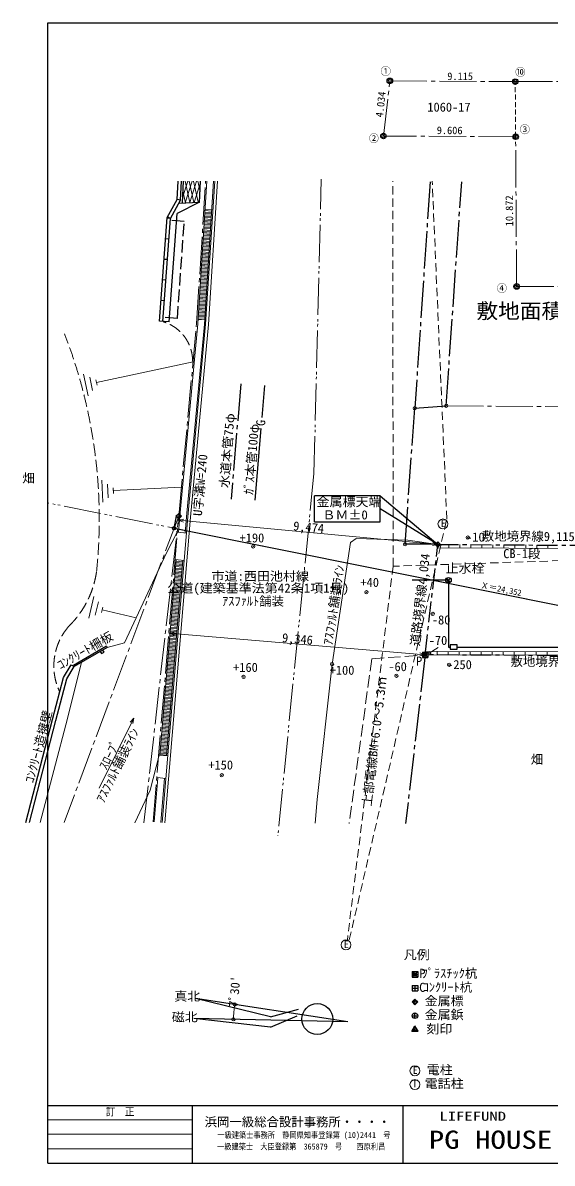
# Model space of a CAD drawing. Units: millimetres at full size, sheet at 1:150, with parts at 1:300. Extents: x -163003 to 39665, y -31756 to 660749.
# Drawn here: x -27340 to -8099, y -22268 to 19132 of the extents above; entities that cross this region are included whole.
import ezdxf
from ezdxf.enums import TextEntityAlignment as Align

# ---------------------------------------------------------------- set-up
doc = ezdxf.new("R2010")
doc.units = ezdxf.units.MM
doc.header["$LTSCALE"] = 150
doc.header["$PDMODE"] = 32
doc.header["$PDSIZE"] = 120
for name, pattern in [('CHAIN1', [8, 5, -1, 1, -1]), ('CHAIN2', [12, 9, -1, 1, -1]), ('DASHED1', [1.8, 1.2, -0.6]), ('DASHED2', [3, 2, -1]), ('DASHED3', [4, 3, -1]), ('DOUBLE_CHAIN2', [12.8, 9, -1, 0.6, -0.6, 0.6, -1])]:
    doc.linetypes.add(name, pattern=pattern)
for name, color, linetype, lineweight in [('2-0_補助線', 4, 'Continuous', 9), ('2-1_通り芯', 1, 'CHAIN1', 18), ('2-2', 7, 'Continuous', 25), ('2-4', 134, 'Continuous', 25), ('2-6', 4, 'Continuous', 9), ('2-7', 7, 'Continuous', 9), ('2-8', 1, 'Continuous', 18), ('2-A_文字・面積表', 7, 'Continuous', 25), ('2-C', 7, 'Continuous', 40), ('2-E_ソリッド図形', 1, 'Continuous', 18), ('2-F_寸法・方位', 7, 'Continuous', 25), ('C-1', 2, 'DOUBLE_CHAIN2', 9), ('C-9', 7, 'Continuous', 9), ('D-5', 7, 'Continuous', 25), ('F-0_図名（一般）', 7, 'Continuous', 25)]:
    doc.layers.add(name, color=color, linetype=linetype, lineweight=lineweight)
doc.layers.add('C-5', color=3, linetype='Continuous')
doc.layers.add('F-A', color=7, linetype='Continuous')
doc.styles.add('ＭＳ ゴシック', font='')
doc.styles.get('ＭＳ ゴシック').set_extended_font_data('MS Gothic')

msp = doc.modelspace()

# ---------------------------------------------------------------- linework, layer by layer
at = {"layer": '2-0_補助線', "color": 2, "linetype": 'CHAIN2'}
for p, q in [((-21022.7, 8213.5), (-20695.3, 13380.3)), ((-21674.5, 1221.9), (-21022.7, 8213.5)), ((-11952.1, 5230.5), (-3106.1, 5164.5)), ((-21674.5, 1221.9), (-25840.6, -9900.8)), ((-22938.4, -9909.3), (-21674.5, 1221.9)), ((-22606.7, -9875.5), (-21674.6, 1220.6)), ((-12261.1, 204.1), (-13449.2, 200.6))]:
    msp.add_line(p, q, dxfattribs=at)
at = {"layer": '2-0_補助線'}
for p, q in [((-20977.8, 8210.6), (-20650.2, 13380.3)), ((-20409.7, 13380.5), (-20738.5, 8191.2)), ((-20364.6, 13380.6), (-20693.6, 8187.7)), ((-20264.4, 13380.6), (-20593.9, 8179.9)), ((-20715.2, 12354.4), (-20475.7, 12339.2)), ((-20968.2, 8362.4), (-20728.6, 8347.2)), ((-21629.6, 1217.7), (-20977.9, 8209.3)), ((-21390.7, 1195.4), (-20738.5, 8191.2)), ((-21345.9, 1191.2), (-20693.6, 8187.7)), ((-21246.3, 1182), (-20593.9, 8179.9)), ((-22277.9, -9903.1), (-21345.7, 1193)), ((-22178.2, -9911.5), (-21246.1, 1184.6)), ((-21678.8, 632.2), (-21629.7, 1216.8)), ((-21439.9, 609.9), (-21390.6, 1196.7)), ((-22116.6, -111.3), (-21723.7, 635.9)), ((-21706.8, 634.6), (-21381.1, 605.1)), ((-22116.6, -111.3), (-23646.1, -3379)), ((-22358.1, -7454.1), (-21762.3, -361.8)), ((-22119.4, -7479.6), (-21523.3, -383.4)), ((-21807.2, -357.7), (-21478.5, -387.5)), ((-21766.5, -411.6), (-21527.5, -433.2)), ((-21800, -810.2), (-21561, -831.9)), ((-21795.8, -760.4), (-21556.8, -782)), ((-21791.6, -710.6), (-21552.6, -732.2)), ((-21787.4, -660.7), (-21548.4, -682.4)), ((-21783.3, -610.9), (-21544.2, -632.6)), ((-21779.1, -561.1), (-21540, -582.7)), ((-21774.9, -511.3), (-21535.9, -532.9)), ((-21770.7, -461.4), (-21531.7, -483.1)), ((-21833.5, -1208.8), (-21594.5, -1230.5)), ((-21829.3, -1159), (-21590.3, -1180.6)), ((-21825.1, -1109.2), (-21586.1, -1130.8)), ((-21820.9, -1059.3), (-21581.9, -1081)), ((-21816.7, -1009.5), (-21577.7, -1031.2)), ((-21812.6, -959.7), (-21573.5, -981.3)), ((-21808.4, -909.9), (-21569.3, -931.5)), ((-21804.2, -860), (-21565.2, -881.7)), ((-21867, -1607.4), (-21627.9, -1629.1)), ((-21862.8, -1557.6), (-21623.8, -1579.2)), ((-21858.6, -1507.8), (-21619.6, -1529.4)), ((-21854.4, -1457.9), (-21615.4, -1479.6)), ((-21850.2, -1408.1), (-21611.2, -1429.8)), ((-21846, -1358.3), (-21607, -1379.9)), ((-21841.9, -1308.5), (-21602.8, -1330.1)), ((-21837.7, -1258.6), (-21598.6, -1280.3)), ((-21904.6, -2055.8), (-21665.6, -2077.5)), ((-21900.5, -2006), (-21661.4, -2027.7)), ((-21896.3, -1956.2), (-21657.2, -1977.8)), ((-21892.1, -1906.4), (-21653.1, -1928)), ((-21887.9, -1856.5), (-21648.9, -1878.2)), ((-21883.7, -1806.7), (-21644.7, -1828.4)), ((-21879.5, -1756.9), (-21640.5, -1778.5)), ((-21875.3, -1707.1), (-21636.3, -1728.7)), ((-21871.2, -1657.2), (-21632.1, -1678.9)), ((-21938.1, -2454.5), (-21699.1, -2476.1)), ((-21933.9, -2404.6), (-21694.9, -2426.3)), ((-21929.8, -2354.8), (-21690.7, -2376.4)), ((-21925.6, -2305), (-21686.5, -2326.6)), ((-21921.4, -2255.2), (-21682.4, -2276.8)), ((-21917.2, -2205.3), (-21678.2, -2227)), ((-21913, -2155.5), (-21674, -2177.1)), ((-21908.8, -2105.7), (-21669.8, -2127.3)), ((-21971.6, -2853.1), (-21732.6, -2874.7)), ((-21967.4, -2803.2), (-21728.4, -2824.9)), ((-21963.2, -2753.4), (-21724.2, -2775.1)), ((-21959.1, -2703.6), (-21720, -2725.2)), ((-21954.9, -2653.8), (-21715.8, -2675.4)), ((-21950.7, -2603.9), (-21711.7, -2625.6)), ((-21946.5, -2554.1), (-21707.5, -2575.7)), ((-21942.3, -2504.3), (-21703.3, -2525.9)), ((-22009.3, -3301.5), (-21770.3, -3323.1)), ((-22005.1, -3251.7), (-21766.1, -3273.3)), ((-22000.9, -3201.8), (-21761.9, -3223.5)), ((-21996.7, -3152), (-21757.7, -3173.7)), ((-21992.5, -3102.2), (-21753.5, -3123.8)), ((-21988.4, -3052.4), (-21749.3, -3074)), ((-21984.2, -3002.5), (-21745.1, -3024.2)), ((-21980, -2952.7), (-21741, -2974.4)), ((-21975.8, -2902.9), (-21736.8, -2924.5)), ((-23646.1, -3379), (-24272.7, -3545.2)), ((-22042.8, -3700.1), (-21803.7, -3721.7)), ((-22038.6, -3650.3), (-21799.6, -3671.9)), ((-22034.4, -3600.4), (-21795.4, -3622.1)), ((-22030.2, -3550.6), (-21791.2, -3572.3)), ((-22026, -3500.8), (-21787, -3522.4)), ((-22021.8, -3451), (-21782.8, -3472.6)), ((-22017.7, -3401.1), (-21778.6, -3422.8)), ((-22013.5, -3351.3), (-21774.4, -3373)), ((-25202.5, -4083.8), (-25717.5, -6118.7)), ((-22076.3, -4098.7), (-21837.2, -4120.3)), ((-22072.1, -4048.9), (-21833, -4070.5)), ((-22067.9, -3999), (-21828.9, -4020.7)), ((-22063.7, -3949.2), (-21824.7, -3970.9)), ((-22059.5, -3899.4), (-21820.5, -3921)), ((-22055.3, -3849.6), (-21816.3, -3871.2)), ((-22051.1, -3799.7), (-21812.1, -3821.4)), ((-22047, -3749.9), (-21807.9, -3771.6)), ((-22113.9, -4547.1), (-21874.9, -4568.8)), ((-22109.7, -4497.3), (-21870.7, -4518.9)), ((-22105.6, -4447.5), (-21866.5, -4469.1)), ((-22101.4, -4397.6), (-21862.3, -4419.3)), ((-22097.2, -4347.8), (-21858.2, -4369.5)), ((-22093, -4298), (-21854, -4319.6)), ((-22088.8, -4248.2), (-21849.8, -4269.8)), ((-22084.6, -4198.3), (-21845.6, -4220)), ((-22080.4, -4148.5), (-21841.4, -4170.2)), ((-22147.4, -4945.7), (-21908.4, -4967.4)), ((-22143.2, -4895.9), (-21904.2, -4917.5)), ((-22139, -4846.1), (-21900, -4867.7)), ((-22134.9, -4796.3), (-21895.8, -4817.9)), ((-22130.7, -4746.4), (-21891.6, -4768.1)), ((-22126.5, -4696.6), (-21887.5, -4718.2)), ((-22122.3, -4646.8), (-21883.3, -4668.4)), ((-22118.1, -4597), (-21879.1, -4618.6)), ((-22180.9, -5344.3), (-21941.9, -5366)), ((-22176.7, -5294.5), (-21937.7, -5316.2)), ((-22172.5, -5244.7), (-21933.5, -5266.3)), ((-22168.3, -5194.9), (-21929.3, -5216.5)), ((-22164.2, -5145), (-21925.1, -5166.7)), ((-22160, -5095.2), (-21920.9, -5116.9)), ((-22155.8, -5045.4), (-21916.8, -5067)), ((-22151.6, -4995.6), (-21912.6, -5017.2)), ((-22218.6, -5792.8), (-21979.5, -5814.4)), ((-22214.4, -5742.9), (-21975.4, -5764.6)), ((-22210.2, -5693.1), (-21971.2, -5714.8)), ((-22206, -5643.3), (-21967, -5664.9)), ((-22201.8, -5593.5), (-21962.8, -5615.1)), ((-22197.6, -5543.6), (-21958.6, -5565.3)), ((-22193.5, -5493.8), (-21954.4, -5515.5)), ((-22189.3, -5444), (-21950.2, -5465.6)), ((-22185.1, -5394.2), (-21946.1, -5415.8)), ((-25717.5, -6118.7), (-26707.7, -9898.3)), ((-23303.6, -6106.1), (-23435.6, -6256.4)), ((-22252.1, -6191.4), (-22013, -6213)), ((-22247.9, -6141.5), (-22008.8, -6163.2)), ((-22243.7, -6091.7), (-22004.7, -6113.4)), ((-22239.5, -6041.9), (-22000.5, -6063.5)), ((-22235.3, -5992.1), (-21996.3, -6013.7)), ((-22231.1, -5942.2), (-21992.1, -5963.9)), ((-22226.9, -5892.4), (-21987.9, -5914.1)), ((-22222.8, -5842.6), (-21983.7, -5864.2)), ((-22285.5, -6590), (-22046.5, -6611.6)), ((-22281.4, -6540.1), (-22042.3, -6561.8)), ((-22277.2, -6490.3), (-22038.1, -6512)), ((-22273, -6440.5), (-22034, -6462.1)), ((-22268.8, -6390.7), (-22029.8, -6412.3)), ((-22264.6, -6340.8), (-22025.6, -6362.5)), ((-22260.4, -6291), (-22021.4, -6312.7)), ((-22256.2, -6241.2), (-22017.2, -6262.8)), ((-22319, -6988.6), (-22080, -7010.2)), ((-22314.8, -6938.8), (-22075.8, -6960.4)), ((-22310.7, -6888.9), (-22071.6, -6910.6)), ((-22306.5, -6839.1), (-22067.4, -6860.7)), ((-22302.3, -6789.3), (-22063.3, -6810.9)), ((-22298.1, -6739.5), (-22059.1, -6761.1)), ((-22293.9, -6689.6), (-22054.9, -6711.3)), ((-22289.7, -6639.8), (-22050.7, -6661.4)), ((-22387.5, -7451), (-22081.2, -7483.7)), ((-22356.7, -7437), (-22117.7, -7458.7)), ((-22352.5, -7387.2), (-22113.5, -7408.8)), ((-22348.3, -7337.4), (-22109.3, -7359)), ((-22344.1, -7287.5), (-22105.1, -7309.2)), ((-22340, -7237.7), (-22100.9, -7259.4)), ((-22335.8, -7187.9), (-22096.7, -7209.5)), ((-22331.6, -7138.1), (-22092.6, -7159.7)), ((-22327.4, -7088.2), (-22088.4, -7109.9)), ((-22323.2, -7038.4), (-22084.2, -7060)), ((-22561.9, -9879.3), (-22426.9, -8272.7)), ((-22461.5, -8269.8), (-22142.9, -8296.6)), ((-22322.7, -9899.4), (-22187.7, -8292.8)), ((-16709.3, -9927.5), (-16637.1, -9069.4))]:
    msp.add_line(p, q, dxfattribs=at)
at = {"layer": '2-0_補助線', "linetype": 'DASHED2'}
for p, q in [((-11928.9, 1116.9), (-12460.9, 13387.3)), ((-15473.8, -14162), (-11928.9, 1116.9)), ((-13880.7, -596.2), (-15545, -14181.5))]:
    msp.add_line(p, q, dxfattribs=at)
at = {"layer": '2-0_補助線', "color": 7, "linetype": 'CHAIN2', "lineweight": 25}
for p, q in [((-13449.2, 200.6), (-13093, 5139.5)), ((-12261.1, 204.1), (-13449.2, 200.6)), ((-12718.1, -3813.7), (-13427.8, -9937))]:
    msp.add_line(p, q, dxfattribs=at)
at = {"layer": '2-0_補助線', "color": 6, "linetype": 'CHAIN1', "lineweight": 25}
for p, q in [((-12718.1, -3813.7), (-12253.6, 193.7)), ((-3112.2, -3867.5), (-12718.1, -3813.7))]:
    msp.add_line(p, q, dxfattribs=at)
at = {"layer": '2-0_補助線', "linetype": 'DASHED3'}
for q in [(-15479.2, -9931.1), (-12718.1, -3813.7)]:
    msp.add_line((-14654.6, -3960.5), q, dxfattribs=at)
at = {"layer": '2-0_補助線', "linetype": 'DASHED2'}
msp.add_lwpolyline([(20976.9, 563.9), (-13880.7, -596.2), (-13893.1, 13386.1)], dxfattribs=at)
at = {"layer": '2-0_補助線', "color": 7, "linetype": 'CHAIN2', "lineweight": 25}
msp.add_lwpolyline([(-12537.2, 13358.1), (-13093, 5139.5), (-11952.1, 5230.5), (-11389.8, 13354.7)], dxfattribs=at)
at = {"layer": '2-0_補助線'}
for points in [[(-16637.1, -9069.4), (-16099.7, -4149.1), (-15431.9, 266.4), (-15222.4, 409.4), (-13344.5, 354.1), (-12253.6, 193.7)], [(-24561.1, -8653.2), (-23303.6, -6106.1), (-23342.7, -6302.2)], [(-23266.9, -9908.3), (-22707.3, -8731.3), (-22387.5, -7451)]]:
    msp.add_lwpolyline(points, dxfattribs=at)
at = {"layer": '2-0_補助線', "color": 6, "linetype": 'CHAIN1', "lineweight": 25}
msp.add_lwpolyline([(-12253.6, 193.7), (-3138.7, 142.6), (13131.6, 142.6)], dxfattribs=at)
at = {"layer": '2-0_補助線', "color": 2}
for p in [(-13093, 5139.5), (-11952.1, 5230.5), (-21674.5, 1221.9), (-13449.2, 200.6), (-12261.1, 204.1), (-12253.6, 193.7), (-12721.1, -3813.4), (-12718.1, -3813.7)]:
    msp.add_point(p, dxfattribs=at)
at = {"layer": '2-1_通り芯', "color": 4, "linetype": 'Continuous', "lineweight": 9}
for p, q in [((-21686.9, 1073.1), (-21489.8, 1106.7)), ((-21686.9, 1073.1), (-12253.6, 193.7)), ((-21686.9, 1073.1), (-21499.4, 1003.7)), ((-12253.6, 193.7), (-12450.8, 160.1)), ((-12253.6, 193.7), (-12441.2, 263.2)), ((-22031.7, -3031.3), (-21834.9, -2995.8)), ((-12718.1, -3813.7), (-22031.7, -3031.3)), ((-22031.7, -3031.3), (-21843.6, -3099)), ((-12718.1, -3813.7), (-12914.9, -3849.1)), ((-12718.1, -3813.7), (-12906.3, -3745.9))]:
    msp.add_line(p, q, dxfattribs=at)
at = {"layer": '2-2'}
for p, q in [((-21774.5, 1221.9), (-21674.5, 1321.9)), ((-21574.5, 1221.9), (-21674.5, 1321.9)), ((-21774.5, 1221.9), (-21674.5, 1121.9)), ((-21574.5, 1221.9), (-21674.5, 1121.9)), ((-12353.6, 193.7), (-12253.6, 293.7)), ((-12353.6, 193.7), (-12253.6, 93.7)), ((-12153.6, 193.7), (-12253.6, 293.7)), ((-12153.6, 193.7), (-12253.6, 93.7)), ((-12818.1, -3713.7), (-12618.1, -3713.7)), ((-12818.1, -3713.7), (-12818.1, -3913.7)), ((-12818.1, -3713.7), (-12618.1, -3913.7)), ((-12818.1, -3913.7), (-12618.1, -3713.7)), ((-12618.1, -3713.7), (-12618.1, -3913.7)), ((-12818.1, -3913.7), (-12618.1, -3913.7)), ((-13188.8, -15314.3), (-12988.8, -15314.3)), ((-13188.8, -15314.3), (-13188.8, -15514.3)), ((-13188.8, -15314.3), (-12988.8, -15514.3)), ((-13188.8, -15514.3), (-12988.8, -15314.3)), ((-12988.8, -15314.3), (-12988.8, -15514.3)), ((-13188.8, -15514.3), (-12988.8, -15514.3)), ((-13188.8, -15814.3), (-12988.8, -15814.3)), ((-13188.8, -15814.3), (-13188.8, -16014.3)), ((-13188.8, -15914.3), (-12988.8, -15914.3)), ((-13188.8, -16014.3), (-12988.8, -16014.3)), ((-13088.8, -15814.3), (-13088.8, -16014.3)), ((-12988.8, -15814.3), (-12988.8, -16014.3)), ((-13188.8, -16414.3), (-13088.8, -16314.3)), ((-13188.8, -16414.3), (-13088.8, -16514.3)), ((-12988.8, -16414.3), (-13088.8, -16314.3)), ((-12988.8, -16414.3), (-13088.8, -16514.3)), ((-13188.8, -16914.3), (-12988.8, -16914.3)), ((-13088.8, -17014.3), (-13088.8, -16814.3)), ((-13204.3, -17481), (-13088.8, -17281)), ((-12973.4, -17481), (-13088.8, -17281)), ((-13204.3, -17481), (-12973.4, -17481))]:
    msp.add_line(p, q, dxfattribs=at)
msp.add_circle((-13088.8, -16914.3), 100, dxfattribs=at)
for p in [(-13088.8, -15414.3), (-13088.8, -16414.3), (-13088.8, -17414.3)]:
    msp.add_point(p, dxfattribs=at)
at = {"layer": '2-4'}
for p, q in [((-11868.5, -1106), (-13194.8, -1106)), ((-11868.5, -1106), (-11868.5, -3529.6)), ((-11868.5, -3529.6), (-11803.4, -3529.6)), ((-11553.4, -3529.6), (10166.2, -3529.6))]:
    msp.add_line(p, q, dxfattribs=at)
msp.add_lwpolyline([(-11803.4, -3604.6), (-11553.4, -3604.6), (-11553.4, -3454.6), (-11803.4, -3454.6)], close=True, dxfattribs=at)
at = {"layer": '2-6', "color": 7, "linetype": 'CHAIN2', "lineweight": 25}
msp.add_line((-19417.3, 6022.4), (-19769.2, 1833.2), dxfattribs=at)
at = {"layer": '2-6', "color": 7, "lineweight": 25}
for p, q in [((-18638.1, 4800.7), (-18540.2, 5966.6)), ((-18890.3, 1798.1), (-18671.6, 4402.1))]:
    msp.add_line(p, q, dxfattribs=at)
at = {"layer": '2-7', "color": 2}
msp.add_line((-14405.2, 1964.5), (-16098.4, 1964.5), dxfattribs=at)
at = {"layer": '2-7', "lineweight": 25}
for p, q in [((-14355.2, 1014.7), (-14355.2, 1964.5)), ((-16740.8, 1014.7), (-14355.2, 1014.7))]:
    msp.add_line(p, q, dxfattribs=at)
at = {"layer": '2-7', "color": 4}
msp.add_line((-12576, -3751.6), (-12245.7, -3551.1), dxfattribs=at)
at = {"layer": '2-7', "lineweight": 25}
msp.add_lwpolyline([(-14355.2, 1964.5), (-12253.6, 193.7), (-14355.2, 1489.6)], dxfattribs=at)
at = {"layer": '2-7', "color": 5}
for p in [(-11170.4, 444.2), (-18964, 120.5), (-14850.1, -1539.6), (-12443, -2326.9), (-12576, -3751.6), (-16099.7, -4149.1), (-11845.6, -4175.5), (-19317.6, -4613), (-13759.7, -4573.2), (-20106.3, -8183.1)]:
    msp.add_point(p, dxfattribs=at)
at = {"layer": '2-8', "color": 7, "lineweight": 25}
for p, q in [((-21726, 12720.8), (-21692.8, 13379.4)), ((-21607.5, 12687.1), (-21572.6, 13379.5)), ((-21539.4, 12592.1), (-21499.6, 13379.6)), ((-20916.8, 12620.3), (-20878.5, 13380.1)), ((-21969.8, 12030.4), (-21607.5, 12687.1)), ((-20916.8, 12620.3), (-21735.3, 12208.8)), ((-21607.5, 12687.1), (-21726, 12720.8)), ((-21663, 12586.5), (-20916.8, 12620.3)), ((-22253.7, 8291.2), (-21969.8, 12030.4)), ((-21969.8, 12030.4), (-22089.4, 12039.5)), ((-21969.8, 12030.4), (-22074.8, 12088.4)), ((-22015, 8273), (-21735.3, 12208.8)), ((-22026.6, 11282.6), (-22146.2, 11291.6)), ((-22083.3, 10534.7), (-22203, 10543.8)), ((-22140.1, 9786.9), (-22259.8, 9795.9)), ((-22196.9, 9039), (-22316.6, 9048.1)), ((-22015, 8273), (-22373.4, 8300.2)), ((-11939.3, -1035.3), (-11797.8, -1176.6)), ((-11939.2, -1176.7), (-11797.9, -1035.2)), ((-24297.8, -3501.9), (-25498.9, -4197.7)), ((-24272.7, -3545.2), (-25473.8, -4241)), ((-24297.8, -3501.9), (-24272.7, -3545.2)), ((-25742.4, -4689.3), (-25473.8, -4241)), ((-25581.1, -4176.7), (-25473.8, -4241)), ((-25473.8, -4241), (-25498.9, -4197.7)), ((-26137.9, -6195.9), (-25742.4, -4689.3)), ((-27228.5, -9896.8), (-26258.9, -6164.3)), ((-27099.5, -9897.2), (-26137.9, -6195.9)), ((-15523.1, -17140.4), (-21057.1, -16283.3)), ((-18339, -16955.4), (-21057.1, -16283.3)), ((-18339, -16955.4), (-17319.4, -16676.9)), ((-18339, -17324.6), (-17364.5, -16915.4)), ((-15523.1, -17140.4), (-21121.6, -17012.9)), ((-18339, -17324.6), (-21121.6, -17012.9))]:
    msp.add_line(p, q, dxfattribs=at)
at = {"layer": '2-8', "color": 7, "linetype": 'DASHED3', "lineweight": 25}
msp.add_line((-21721.9, 8397.3), (-22242.7, 8436.8), dxfattribs=at)
at = {"layer": '2-8'}
for p, q in [((-12253.6, 193.7), (-12254.3, 73.7)), ((-11853.6, 191.5), (-11854.3, 71.5)), ((-11453.7, 189.2), (-11454.3, 69.2)), ((-11053.7, 187), (-11054.3, 67)), ((-10653.7, 184.8), (-10654.3, 64.8)), ((-10253.7, 182.5), (-10254.3, 62.5)), ((-9853.7, 180.3), (-9854.4, 60.3)), ((-9453.7, 178), (-9454.4, 58)), ((-9053.7, 175.8), (-9054.4, 55.8)), ((-8653.7, 173.5), (-8654.4, 53.5)), ((-8253.7, 171.3), (-8254.4, 51.3)), ((-12699.3, -3690.1), (-12699.7, -3810.1)), ((-12699.3, -3690.1), (-2957.8, -3719.7)), ((-12277.6, -3685.6), (-12278, -3811.4)), ((-11877.6, -3686.8), (-11878, -3812.6)), ((-11477.6, -3688), (-11478, -3813.8)), ((-11077.6, -3689.2), (-11078, -3815)), ((-10677.6, -3690.5), (-10678, -3816.2)), ((-10277.7, -3691.7), (-10278, -3817.5)), ((-9877.7, -3692.9), (-9878, -3818.7)), ((-9477.7, -3694.1), (-9478, -3819.9)), ((-9077.7, -3695.3), (-9078, -3821.1)), ((-8677.7, -3696.5), (-8678, -3822.3)), ((-8277.7, -3697.8), (-8278, -3823.5)), ((-12699.7, -3810.1), (-3075.7, -3839.4))]:
    msp.add_line(p, q, dxfattribs=at)
at = {"layer": '2-8', "color": 7, "lineweight": 25}
for points in [[(-22373.4, 8300.2), (-22087.4, 12065.5), (-21726, 12720.8)], [(-26258.9, -6164.3), (-25858.8, -4640.3), (-25581.1, -4176.7)]]:
    msp.add_lwpolyline(points, dxfattribs=at)
at = {"layer": '2-8', "color": 7, "linetype": 'DASHED3', "lineweight": 25}
msp.add_lwpolyline([(-21721.9, 8397.3), (-21471.6, 11920.5), (-21975.4, 11956.3)], dxfattribs=at)
at = {"layer": '2-8'}
msp.add_lwpolyline([(-12254.3, 73.7), (-7094.4, 44.8), (-7093.7, 164.8)], dxfattribs=at)
at = {"layer": '2-8', "color": 7, "lineweight": 25}
msp.add_lwpolyline([(-24432.1, -3637.5), (-24527.3, -3692.6), (-24482.1, -3770.5), (-24387, -3715.4)], close=True, dxfattribs=at)
at = {"layer": '2-8', "color": 2, "lineweight": 9}
for centre in [(-12070.7, 939), (-15594.9, -14341.6), (-13088.8, -18914.3), (-13088.8, -19414.3)]:
    msp.add_circle(centre, 180, dxfattribs=at)
at = {"layer": '2-8', "color": 7, "lineweight": 25}
for centre, radius in [((-11868.5, -1106), 100), ((-16638.1, -17035.2), 560)]:
    msp.add_circle(centre, radius, dxfattribs=at)
at = {"layer": '2-8', "color": 4, "linetype": 'DASHED3', "lineweight": 9}
for centre, radius, start, end in [((-22664.7, 6844.5), 1496.7, 0.05945, 73.26862), ((-43085.4, 1119), 18525.2, 354.1253, 21.26145), ((-28089.1, -296.8), 3465.1, 314.52797, 352.03271), ((-24024.6, -4218.9), 2186.2, 138.39064, 204.69206)]:
    msp.add_arc(centre, radius, start, end, dxfattribs=at)
at = {"layer": '2-8', "color": 4, "lineweight": 9}
msp.add_arc((-15523.1, -17140.4), 4162, 171.19596, 178.69596, dxfattribs=at)
at = {"layer": '2-8', "color": 2}
for p in [(-19636, -16503.4), (-19684, -17045.6)]:
    msp.add_point(p, dxfattribs=at)
at = {"layer": '2-A_文字・面積表'}
for p in [(-16740.8, 1014.7), (-14355.2, 1964.5)]:
    msp.add_line(p, (-16740.8, 1964.5), dxfattribs=at)
at = {"layer": '2-E_ソリッド図形'}
for p, q in [((-21529.6, 12785.5), (-21336.5, 13383.8)), ((-21500.4, 13364.4), (-21494, 13384.2)), ((-21273.8, 12604.1), (-21441.2, 13384.1)), ((-21432.8, 12596.9), (-21179, 13383.3)), ((-21121.9, 12611), (-21287.7, 13383.6)), ((-21272.9, 12604.2), (-21021.6, 13382.8)), ((-20970, 12617.9), (-21134.2, 13383.2)), ((-21112.9, 12611.4), (-20881, 13330)), ((-20897.8, 12996.6), (-20980.7, 13382.7)), ((-21425.8, 12597.3), (-21517.5, 13024.8)), ((-20953, 12618.6), (-20910.2, 12751.2)), ((-20497.4, 11997), (-20736.8, 12014)), ((-20494.2, 12046.9), (-20733.6, 12063.9)), ((-20491, 12096.8), (-20730.4, 12113.8)), ((-20487.9, 12146.7), (-20727.3, 12163.7)), ((-20484.7, 12196.6), (-20724.1, 12213.6)), ((-20481.6, 12246.5), (-20721, 12263.5)), ((-20478.4, 12296.4), (-20717.8, 12313.4)), ((-20522.7, 11597.8), (-20762.1, 11614.8)), ((-20519.5, 11647.7), (-20758.9, 11664.7)), ((-20516.3, 11697.6), (-20755.7, 11714.6)), ((-20513.2, 11747.5), (-20752.6, 11764.5)), ((-20510, 11797.4), (-20749.4, 11814.4)), ((-20506.9, 11847.3), (-20746.3, 11864.3)), ((-20503.7, 11897.2), (-20743.1, 11914.2)), ((-20500.5, 11947.1), (-20739.9, 11964.1)), ((-20548, 11198.5), (-20787.4, 11215.6)), ((-20544.8, 11248.4), (-20784.2, 11265.5)), ((-20541.6, 11298.3), (-20781, 11315.4)), ((-20538.5, 11348.2), (-20777.9, 11365.3)), ((-20535.3, 11398.1), (-20774.7, 11415.2)), ((-20532.1, 11448), (-20771.6, 11465.1)), ((-20529, 11498), (-20768.4, 11515)), ((-20525.8, 11547.9), (-20765.2, 11564.9)), ((-20576.4, 10749.4), (-20815.8, 10766.4)), ((-20573.3, 10799.3), (-20812.7, 10816.3)), ((-20570.1, 10849.2), (-20809.5, 10866.2)), ((-20566.9, 10899.1), (-20806.3, 10916.1)), ((-20563.8, 10949), (-20803.2, 10966)), ((-20560.6, 10998.9), (-20800, 11016)), ((-20557.4, 11048.8), (-20796.8, 11065.9)), ((-20554.3, 11098.7), (-20793.7, 11115.8)), ((-20551.1, 11148.6), (-20790.5, 11165.7)), ((-20601.7, 10350.2), (-20841.1, 10367.2)), ((-20598.5, 10400.1), (-20838, 10417.1)), ((-20595.4, 10450), (-20834.8, 10467)), ((-20592.2, 10499.9), (-20831.6, 10516.9)), ((-20589.1, 10549.8), (-20828.5, 10566.8)), ((-20585.9, 10599.7), (-20825.3, 10616.7)), ((-20582.7, 10649.6), (-20822.1, 10666.6)), ((-20579.6, 10699.5), (-20819, 10716.5)), ((-20627, 9951), (-20866.4, 9968)), ((-20623.8, 10000.9), (-20863.2, 10017.9)), ((-20620.7, 10050.8), (-20860.1, 10067.8)), ((-20617.5, 10100.7), (-20856.9, 10117.7)), ((-20614.4, 10150.6), (-20853.8, 10167.6)), ((-20611.2, 10200.5), (-20850.6, 10217.5)), ((-20608, 10250.4), (-20847.4, 10267.4)), ((-20604.9, 10300.3), (-20844.3, 10317.3)), ((-20652.3, 9551.8), (-20891.7, 9568.8)), ((-20649.1, 9601.7), (-20888.5, 9618.7)), ((-20646, 9651.6), (-20885.4, 9668.6)), ((-20642.8, 9701.5), (-20882.2, 9718.5)), ((-20639.7, 9751.4), (-20879.1, 9768.4)), ((-20636.5, 9801.3), (-20875.9, 9818.3)), ((-20633.3, 9851.2), (-20872.7, 9868.2)), ((-20630.2, 9901.1), (-20869.6, 9918.1)), ((-20680.8, 9102.7), (-20920.2, 9119.7)), ((-20677.6, 9152.6), (-20917, 9169.6)), ((-20674.4, 9202.5), (-20913.8, 9219.5)), ((-20671.3, 9252.4), (-20910.7, 9269.4)), ((-20668.1, 9302.3), (-20907.5, 9319.3)), ((-20665, 9352.2), (-20904.4, 9369.2)), ((-20661.8, 9402.1), (-20901.2, 9419.1)), ((-20658.6, 9452), (-20898, 9469)), ((-20655.5, 9501.9), (-20894.9, 9518.9)), ((-20706.1, 8703.5), (-20945.5, 8720.5)), ((-20702.9, 8753.4), (-20942.3, 8770.4)), ((-20699.7, 8803.3), (-20939.1, 8820.3)), ((-20696.6, 8853.2), (-20936, 8870.2)), ((-20693.4, 8903.1), (-20932.8, 8920.1)), ((-20690.2, 8953), (-20929.7, 8970)), ((-20687.1, 9002.9), (-20926.5, 9019.9)), ((-20683.9, 9052.8), (-20923.3, 9069.8)), ((-20728.2, 8354.2), (-20967.6, 8371.2)), ((-20725, 8404.1), (-20964.4, 8421.1)), ((-20721.9, 8454), (-20961.3, 8471)), ((-20718.7, 8503.9), (-20958.1, 8520.9)), ((-20715.5, 8553.8), (-20954.9, 8570.8)), ((-20712.4, 8603.7), (-20951.8, 8620.7)), ((-20709.2, 8653.6), (-20948.6, 8670.6))]:
    msp.add_line(p, q, dxfattribs=at)
at = {"layer": '2-E_ソリッド図形', "color": 4, "lineweight": 9}
for p, q in [((-24660.6, 6069.3), (-21152.8, 6818.2)), ((-24968.3, 5594.6), (-25135.3, 6377)), ((-24804, 5783), (-24908.4, 6272)), ((-24639.8, 5971.5), (-24681.5, 6167.1)), ((-24427.9, 1728.5), (-24467.2, 2527.5)), ((-24235.5, 1888.1), (-24260, 2387.5)), ((-24043.1, 2047.8), (-24052.9, 2247.5)), ((-24048, 2147.6), (-21576.8, 2269.2)), ((-24935.8, -2477.2), (-24754.4, -1698)), ((-24707, -2376.5), (-24593.6, -1889.5)), ((-24478.2, -2275.7), (-24432.8, -2080.9)), ((-24455.5, -2178.3), (-23218.8, -2466.2))]:
    msp.add_line(p, q, dxfattribs=at)
at = {"layer": 'C-1'}
for p, q in [((-16757.3, 2770.3), (-16492.2, 13450.6)), ((-16757.3, 2770.3), (-18071, -10376.3)), ((1841.3, -3970.6), (-26430, 1704.7))]:
    msp.add_line(p, q, dxfattribs=at)
at = {"layer": 'C-9', "color": 2, "linetype": 'CHAIN2'}
for p, q in [((-13999.8, 17024.5), (-9442.3, 16998.9)), ((-9442.3, 16998.9), (-1307.1, 16998.9)), ((-9393.5, 9558.2), (-9429, 14993.8)), ((-9393.5, 9558.2), (-1307.3, 9592.3))]:
    msp.add_line(p, q, dxfattribs=at)
at = {"layer": 'C-9', "color": 4, "linetype": 'DASHED1'}
msp.add_line((-9429, 14993.8), (-9442.3, 16998.9), dxfattribs=at)
at = {"layer": 'C-9', "color": 2, "linetype": 'CHAIN2'}
msp.add_lwpolyline([(-9429, 14993.8), (-14232, 15020.8), (-13999.8, 17024.5)], dxfattribs=at)
at = {"layer": 'C-9', "lineweight": 25}
for centre in [(-13999.8, 17024.5), (-9442.3, 16998.9), (-14232, 15020.8), (-9429, 14993.8), (-9393.5, 9558.2)]:
    msp.add_circle(centre, 100, dxfattribs=at)
at = {"layer": 'C-9', "color": 2}
for p in [(-13999.8, 17024.5), (-9442.3, 16998.9), (-14232, 15020.8), (-9429, 14993.8), (-9393.5, 9558.2)]:
    msp.add_point(p, dxfattribs=at)
at = {"layer": 'D-5'}
for q in [(-21750.3, 1224.2), (1841.3, -3970.6)]:
    msp.add_line((-21838.8, 783), q, dxfattribs=at)
msp.add_point((-21838.8, 783), dxfattribs=at)
at = {"layer": 'F-0_図名（一般）'}
for p, q in [((-26430, 19131.9), (32970, 19131.9)), ((-26430, -22268.1), (-26430, 19131.9)), ((-26430, -20168.1), (32970, -20168.1)), ((-21180, -20168.1), (-21180, -22268.1)), ((-13532.2, -20168.1), (-13532.2, -22268.1)), ((-26430, -22268.1), (32970, -22268.1))]:
    msp.add_line(p, q, dxfattribs=at)
at = {"layer": 'F-0_図名（一般）', "color": 4, "lineweight": 9}
for p, q in [((-26430, -20693.1), (-21180, -20693.1)), ((-26430, -21218.1), (-21180, -21218.1)), ((-26430, -21743.1), (-21180, -21743.1))]:
    msp.add_line(p, q, dxfattribs=at)

# ---------------------------------------------------------------- texts
at = {"layer": '2-0_補助線', "color": 7, "style": 'ＭＳ ゴシック'}
for s, rotation, p in [('U字溝W=240', 84.674, (-20735.8, 1207.9)), ('敷地境界線9,115', 359.679, (-10655.4, 235.5)), ('道路境界線4,034', 83.389, (-12828.8, -3519.6)), ('ｱｽﾌｧﾙﾄ舗装ﾗｲﾝ', 81.4, (-15994, -3487.8)), ('敷地境界線9,606', 359.679, (-9614.4, -4313.4)), ('上部電線BM+6.0～5.3ｍ', 83.016, (-14583.5, -9329.7))]:
    msp.add_text(s, height=329.9, rotation=rotation, dxfattribs=at).set_placement(p, align=Align.BOTTOM_LEFT)
at = {"layer": '2-0_補助線', "color": 7, "style": 'ＭＳ ゴシック', "width": 1.05}
msp.add_text('止水栓', height=329.9, dxfattribs=at).set_placement((-11974.9, -935.3), align=Align.BOTTOM_LEFT)
at = {"layer": '2-1_通り芯', "color": 7, "style": 'ＭＳ ゴシック'}
for s, rotation, p in [('9,474', 354.674, (-17533.6, 610.6)), ('9,346', 355.198, (-17938, -3450.4))]:
    msp.add_text(s, height=329.9, rotation=rotation, dxfattribs=at).set_placement(p, align=Align.BOTTOM_LEFT)
at = {"layer": '2-2', "style": 'ＭＳ ゴシック'}
for s, p in [('P', (-13046.3, -4304.2)), ('P', (-12929.5, -15638.3)), ('ﾌﾟﾗｽﾁｯｸ杭', (-12847.1, -15639.3)), ('C', (-12933.7, -16148.3))]:
    msp.add_text(s, height=329.9, dxfattribs=at).set_placement(p, align=Align.BOTTOM_LEFT)
at = {"layer": '2-2', "style": 'ＭＳ ゴシック', "width": 1.05}
for s, p in [('凡例', (-13495.3, -14963.7)), ('金属標', (-12734.6, -16639.3)), ('金属鋲', (-12734.6, -17139.3)), ('刻印', (-12672.3, -17658.1))]:
    msp.add_text(s, height=329.9, dxfattribs=at).set_placement(p, align=Align.BOTTOM_LEFT)
at = {"layer": '2-6', "color": 7, "style": 'ＭＳ ゴシック', "width": 1.05}
msp.add_text('水道本管75φ', height=329.9, rotation=85.198, dxfattribs=at).set_placement((-19764.4, 2226.2), align=Align.BOTTOM_LEFT)
at = {"layer": '2-6', "color": 7, "style": 'ＭＳ ゴシック'}
for s, p in [('ｶﾞｽ本管100φ', (-18873.4, 1974.9)), ('G', (-18439.7, 4474.2))]:
    msp.add_text(s, height=329.9, rotation=85.198, dxfattribs=at).set_placement(p, align=Align.BOTTOM_LEFT)
at = {"layer": '2-6', "color": 7, "style": 'ＭＳ ゴシック', "width": 1.05}
for s, p in [('市道:西田池村線', (-20482.6, -1219.8)), ('公道(建築基準法第42条1項1号)', (-22089.7, -1653.7))]:
    msp.add_text(s, height=329.9, dxfattribs=at).set_placement(p, align=Align.BOTTOM_LEFT)
at = {"layer": '2-6', "color": 7, "style": 'ＭＳ ゴシック'}
msp.add_text('ｱｽﾌｧﾙﾄ舗装', height=329.9, dxfattribs=at).set_placement((-20097.3, -2126.2), align=Align.BOTTOM_LEFT)
at = {"layer": '2-7', "style": 'ＭＳ ゴシック', "width": 1.05}
for s, p in [('金属標天端', (-16665.7, 1479.9)), ('ＢＭ±0', (-16450.7, 1004.9))]:
    msp.add_text(s, height=329.9, dxfattribs=at).set_placement(p, align=Align.BOTTOM_LEFT)
at = {"layer": '2-7', "style": 'ＭＳ ゴシック'}
for s, p in [('+190', (-19461.9, 168.6)), ('-10', (-11228.8, 198.4)), ('+40', (-15068.5, -1445.1)), ('-80', (-12472.9, -2807.5)), ('-70', (-12587.1, -3552.7)), ('+160', (-19695.8, -4530.9)), ('-60', (-14054.8, -4502.9)), ('-250', (-11917, -4430.3)), ('+100', (-16186.3, -4634.8)), ('+150', (-20597.4, -8075.1))]:
    msp.add_text(s, height=329.9, dxfattribs=at).set_placement(p, align=Align.BOTTOM_LEFT)
at = {"layer": '2-8', "color": 7, "style": 'ＭＳ ゴシック'}
for s, p in [('畑', (-27354.4, 2340)), ('CB-1段', (-9878.3, -401.9)), ('畑', (-8879.6, -7870.2))]:
    msp.add_text(s, height=329.9, dxfattribs=at).set_placement(p, align=Align.BOTTOM_LEFT)
for s, height, width, p in [('E', 274.9, 0.95, (-12149.4, 742.8)), ('真北', 329.9, 1.05, (-21834.6, -16468.7)), ('磁北', 329.9, 1.05, (-21927.7, -17222.4)), ('E', 274.9, 0.95, (-13167.5, -19110.5)), ('Ｔ', 274.9, 0.95, (-13268.8, -19601.8))]:
    msp.add_text(s, height=height, dxfattribs=dict(at, width=width)).set_placement(p, align=Align.BOTTOM_LEFT)
for s, height, rotation, p in [('ｺﾝｸﾘｰﾄ柵板', 329.9, 30.084, (-25922.6, -4447)), ('ｺﾝｸﾘｰﾄ造擁壁', 329.9, 75.437, (-26852.8, -8520.3)), ('E', 274.9, 359.833, (-15674.2, -14537.6)), ("7ﾟ30'", 329.9, 84.946, (-19430.2, -16616.8))]:
    msp.add_text(s, height=height, rotation=rotation, dxfattribs=at).set_placement(p, align=Align.BOTTOM_LEFT)
at = {"layer": '2-A_文字・面積表', "style": 'ＭＳ ゴシック', "width": 1.05}
for s, p in [('電柱', (-12659.6, -19139.3)), ('電話柱', (-12734.6, -19639.3))]:
    msp.add_text(s, height=329.9, dxfattribs=at).set_placement(p, align=Align.BOTTOM_LEFT)
at = {"layer": '2-C', "style": 'ＭＳ ゴシック'}
for s, p in [('ｱｽﾌｧﾙﾄ舗装ﾗｲﾝ', (-24302.8, -9250.8)), ('ｽﾛｰﾌﾟ', (-24207.6, -8062))]:
    msp.add_text(s, height=329.9, rotation=63.725, dxfattribs=at).set_placement(p, align=Align.BOTTOM_LEFT)
at = {"layer": '2-F_寸法・方位', "style": 'ＭＳ ゴシック'}
msp.add_text('ｺﾝｸﾘｰﾄ杭', height=329.9, dxfattribs=at).set_placement((-12809.6, -16139.3), align=Align.BOTTOM_LEFT)
at = {"layer": 'C-5', "style": 'ＭＳ ゴシック', "width": 1.05}
msp.add_text('敷地面積求積図\u3000Ｓ＝1/300', height=549.9, dxfattribs=at).set_placement((-10852.6, 8231.2), align=Align.BOTTOM_LEFT)
at = {"layer": 'C-9', "style": 'ＭＳ ゴシック'}
for s, p in [('①', (-14336.5, 17153.2)), ('⑩', (-9444.9, 17121.6)), ('9.115', (-11912.5, 16971.8)), ('③', (-9283.3, 15039.3)), ('④', (-10116.1, 9275.1))]:
    msp.add_text(s, height=274.9, dxfattribs=at).set_placement(p, align=Align.BOTTOM_LEFT)
for s, height, rotation, p in [('4.034', 274.9, 83.389, (-14169.2, 15680.3)), ('1060-17', 329.9, 359.94, (-12637.8, 15808.1)), ('9.606', 274.9, 359.679, (-12295.5, 15009.9)), ('10.872', 274.9, 90.375, (-9434.7, 11747.1))]:
    msp.add_text(s, height=height, rotation=rotation, dxfattribs=at).set_placement(p, align=Align.BOTTOM_LEFT)
at = {"layer": 'C-9', "style": 'ＭＳ ゴシック', "width": 0.95}
msp.add_text('②', height=274.9, dxfattribs=at).set_placement((-14758.6, 14714.8), align=Align.BOTTOM_LEFT)
at = {"layer": 'D-5', "style": 'ＭＳ ゴシック'}
msp.add_text('Ｘ＝24,352', height=219.9, rotation=348.649, dxfattribs=at).set_placement((-10734.1, -1446.2), align=Align.BOTTOM_LEFT)
at = {"layer": 'F-0_図名（一般）', "style": 'ＭＳ ゴシック'}
for s, height, width, p in [('訂\u3000正', 274.9, 0.9, (-24322.5, -20618.1)), ('一級建築士事務所\u3000静岡県知事登録第 (10)2441\u3000号', 219.9, 0.85, (-20266, -21422.2)), ('一級建築士\u3000大臣登録第\u3000365879\u3000号\u3000\u3000西原利昌', 219.9, 0.85, (-20276.2, -21838))]:
    msp.add_text(s, height=height, dxfattribs=dict(at, width=width)).set_placement(p, align=Align.BOTTOM_LEFT)
msp.add_text('浜岡一級総合設計事務所・・・・', height=329.9, dxfattribs=at).set_placement((-20731.1, -21033), align=Align.BOTTOM_LEFT)
at = {"layer": 'F-A', "style": 'ＭＳ ゴシック'}
for s, height, width, p in [('LIFEFUND', 329.9, 1.35, (-12200.1, -20825.9)), ('PG HOUSE', 659.8, 1.25, (-12586.3, -21943.6))]:
    msp.add_text(s, height=height, dxfattribs=dict(at, width=width)).set_placement(p, align=Align.BOTTOM_LEFT)

doc.saveas('drawing.dxf')
